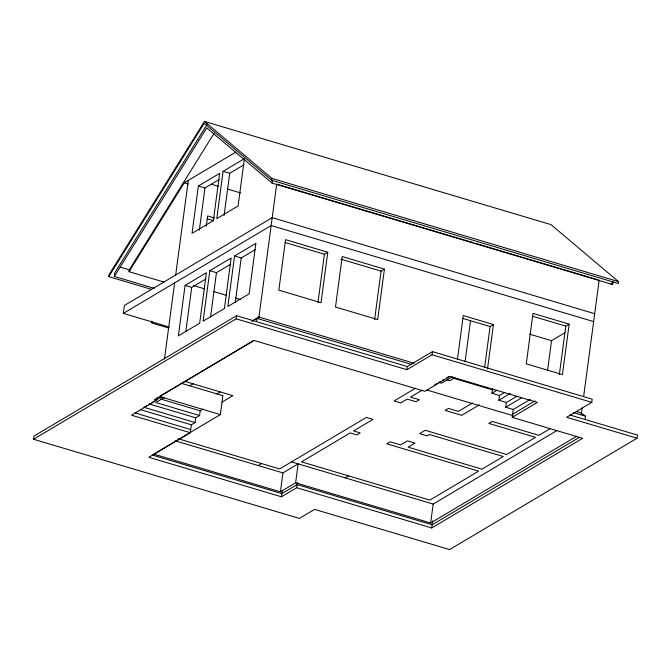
<?xml version="1.0" encoding="UTF-8"?>
<svg xmlns="http://www.w3.org/2000/svg" width="671" height="671" viewBox="0 0 671 671"><rect width="100%" height="100%" fill="white"/><g stroke="black" fill="none" stroke-linecap="round" stroke-linejoin="round"><path stroke-width="1.01" d="M637.031 438.23L449.612 549.583L314.598 509.373L299.367 518.415L33.55 439.253L33.969 436.091L236.62 315.697L407.347 366.542L432.468 351.621L592.199 399.195L591.78 402.348L566.659 417.27L637.031 438.23L637.45 435.076L570.048 415.005M108.761 276.628L109.004 274.766L204.454 121.417L551.042 224.642L618.503 281.644L618.259 283.506L271.671 180.281L204.202 123.279L108.761 276.628L151.671 289.411M154.238 288.345L114.322 276.452L114.816 272.736L207.222 124.177M169.235 327.045L123.33 313.374L124.378 305.49L272.208 217.656L594.691 313.701M163.967 282.088L129.033 271.688L129.285 269.826L214.108 133.252M151.948 321.124L151.696 322.986L168.773 328.069M203.246 409.008L200.201 410.82L199.564 415.55L195.764 417.815L195.127 422.545L191.327 424.81L190.27 432.694L131.499 415.19L156.62 400.268L156.939 397.903M164.47 359.027L174.628 282.902M175.676 275.009L188.308 180.365M185.087 285.401L178.352 335.877L199.664 323.212L206.4 272.736L185.087 285.401L191.713 287.373L205.922 278.935M198.348 186.018L192.032 233.34L213.344 220.675L219.66 173.353L198.348 186.018L204.974 187.989L219.182 179.551M185.8 331.675L191.713 287.373M199.346 230.17L204.974 187.989M206.257 226.278L207.641 215.936L214.67 218.033M209.83 270.698L203.095 321.174L224.408 308.517L231.143 258.033L209.83 270.698L216.465 272.669L230.673 264.231M223.091 171.315L216.775 218.637L238.088 205.972L244.403 158.65L223.091 171.315L229.725 173.286L243.934 164.848M210.551 316.972L216.465 272.669M224.097 215.466L229.725 173.286M234.573 255.995L227.838 306.471L249.159 293.814L255.894 243.33L234.573 255.995L241.208 257.966L255.416 249.528M576.691 436.234L430.648 523.003L295.626 482.785L280.403 491.835L153.818 454.133L220.348 414.611L222.873 395.68L181.724 383.426M235.295 302.269L241.208 257.966M33.55 439.253L236.192 318.851L236.62 315.697M271.671 180.281L271.923 178.419L204.454 121.417M612.984 281.728L612.615 284.521L272.057 183.091L272.426 180.306M256.641 321.384L257.035 318.389L258.947 317.039L414.208 363.279M258.805 318.138L276.687 184.131L473.583 242.768M280.403 491.835L282.927 472.904L298.15 463.854L295.626 482.785M190.27 432.694L148.861 457.295L281.468 496.792L282.29 490.652M317.953 302.655L324.412 254.234L327.758 252.246L321.023 302.722L278.834 290.157L285.569 239.673L327.758 252.246M281.468 496.792L296.699 487.742L297.387 482.6M374.611 319.53L381.069 271.109L384.424 269.121L377.681 319.597L335.492 307.033L342.227 256.548L384.424 269.121M236.192 318.851L406.928 369.704L407.347 366.542M406.928 369.704L432.049 354.774L432.468 351.621M430.648 523.003L433.172 504.072L556.813 430.606M296.699 487.742L431.713 527.96L432.669 520.813M457.505 359.019L463.3 315.571L493.437 324.546L487.498 369.025M465.011 361.996L470.505 320.839M484.705 366.878L490.09 326.542L493.437 324.546M504.718 392.392L499.467 395.513L491.935 393.273L492.564 388.543M517.031 396.158L506.37 402.491L498.838 400.251L499.467 395.513M530.325 399.337L513.273 409.469L505.741 407.222L506.37 402.491M431.713 527.96L582.596 438.314L512.225 417.354L513.273 409.469M547.544 370.526L551.52 340.692L564.915 332.741M559.354 374.552L565.812 326.131L569.167 324.143L562.432 374.619L526.265 363.85L533 313.365L569.167 324.143M581.279 414.175L582.101 408.01M583.611 396.687L599.161 280.168M585.146 419.216L585.54 416.23L581.43 413.084L576.431 411.591M114.322 276.452L206.727 127.893L272.057 183.091M129.033 271.688L184.265 182.764L235.798 152.141M123.33 313.374L271.159 225.548L593.634 321.585M251.801 321.292L258.947 317.039M252.556 321.057L257.035 318.389L411.306 364.336M160.361 395.949L253.319 340.717M146.563 405.703L143.896 407.289L195.127 422.545M148.333 404.647L150.111 403.598M151.889 402.541L154.556 400.956M156.326 399.899L161.661 396.737M164.621 397.341L155.865 402.541L199.564 415.55M189.725 385.808L193.072 383.82M216.85 393.885L220.197 391.898M222.067 402.072L232.854 395.664L185.037 381.422M258.209 465.548L261.564 463.552M415.483 388.241L394.053 400.964L400.688 402.935L407.154 399.094L416.045 401.744L419.4 399.757L410.509 397.106L422.109 390.212M434.296 385.154L436.964 383.569M438.742 382.52L440.512 381.464M442.29 380.407L444.068 379.35M446.735 377.765L448.505 376.716M452.078 376.951L441.577 383.191L438.75 382.353M454.879 377.656L449.738 380.709L446.92 379.861M345.171 477.861L348.517 475.873M472.711 402.894L458.427 411.373L448.48 408.413L445.133 410.4L461.707 415.341L479.446 404.798M491.935 393.273L497.077 390.22M498.838 400.251L510.22 393.483M505.741 407.222L521.728 397.727M512.644 414.2L535.072 400.872M512.225 417.354L537.345 402.432L449.939 376.397L424.827 391.327L254.091 340.474L154.515 399.639L156.62 400.268M550.497 428.45L538.897 435.345L492.178 421.43L488.832 423.418L535.542 437.333L506.622 454.519L425.246 430.279L419.618 433.625L427.15 435.873L429.432 434.514L503.267 456.506L481.954 469.172L408.119 447.18L414.972 443.112L407.44 440.864L400.587 444.932L390.036 441.795L386.689 443.783L478.608 471.159L429.893 500.105L301.505 461.866L350.22 432.921L356.855 434.9L360.201 432.904L353.567 430.933L372.992 419.392L366.358 417.421L279.648 468.937L178.352 438.775M579.425 437.291L432.141 524.797L297.119 484.588L281.887 493.638L152.3 455.039M271.923 178.419L618.503 281.644M475.596 243.372L598.155 279.874M211.348 184.24L218.377 186.328M227.419 189.021L240.478 192.912M184.265 182.764L188.283 183.955M207.305 218.821L213.328 220.616M285.234 242.566L324.412 254.234M340.885 259.14L381.069 271.109M532.665 316.259L565.812 326.131M529.57 334.158L551.52 340.692M462.965 318.457L490.09 326.542M432.049 354.774L591.78 402.348M193.584 285.561L204.563 288.832M213.546 291.499L226.521 295.366M235.504 298.041L240.495 299.526M120.243 267.133L130.291 270.128M573.546 412.657L585.54 416.23M452.875 378.075L493.042 390.036M426.79 389.985L513.181 415.718M159.472 396.477L220.348 414.611M160.47 398.993L200.201 410.82M149.549 404.051L195.764 417.815M140.524 409.679L191.327 424.81M134.913 412.925L190.69 429.541M291.524 461.883L433.172 504.072M175.324 440.855L282.927 472.904M611.021 283.17L612.615 284.521"/></g></svg>
